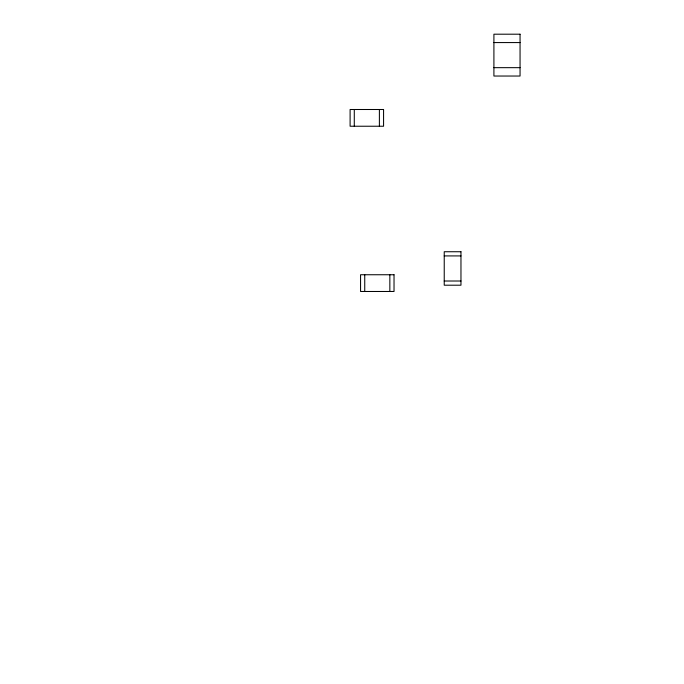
<?xml version="1.0" encoding="UTF-8"?>
<svg xmlns="http://www.w3.org/2000/svg" width="684" height="684" viewBox="0 0 684 684"><rect width="100%" height="100%" fill="white"/><g stroke="black" fill="none" stroke-linecap="round" stroke-linejoin="round"><path stroke-width="1.03" d="M493.908 42.57L520.054 42.57M493.908 67.665L520.054 67.665M444.232 255.919L460.965 255.919M444.232 281.013L460.965 281.013M389.846 274.746L389.846 291.478M379.389 109.5L379.389 126.232M364.743 274.746L364.743 291.478M354.286 109.5L354.286 126.232M520.054 34.2L493.908 34.2L493.908 76.035L520.054 76.035L520.054 34.2M383.57 109.5L350.105 109.5L350.105 126.232L383.57 126.232L383.57 109.5M460.965 251.738L444.232 251.738L444.232 285.202L460.965 285.202L460.965 251.738M394.027 274.746L360.562 274.746L360.562 291.478L394.027 291.478L394.027 274.746"/></g></svg>
